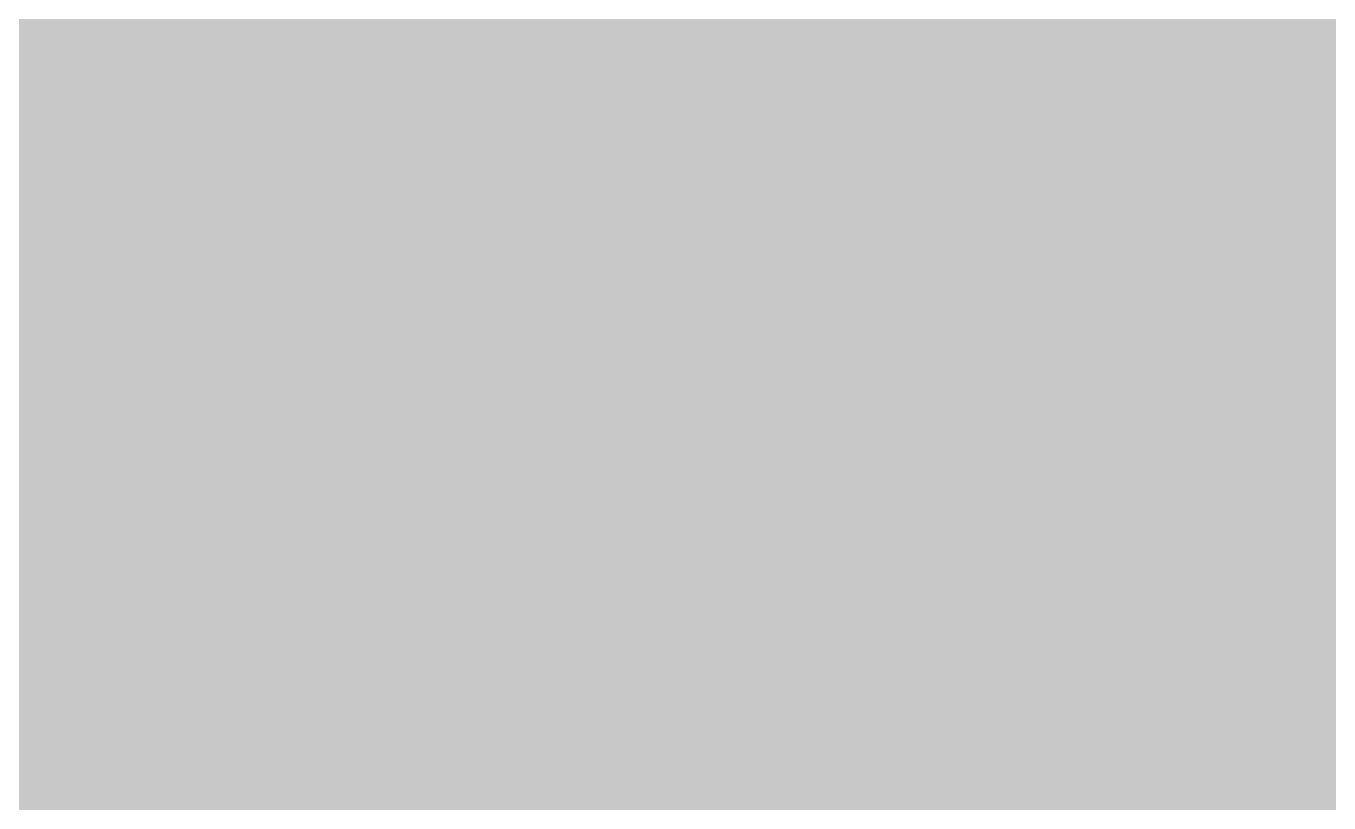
# Model space of a CAD drawing. Header units: inches. Extents: x 0 to 841, y 0 to 594.
# Drawn here: x 219.454 to 220.696, y 421.912 to 422.653 of the extents above; entities that cross this region are included whole.
import ezdxf

# ---------------------------------------------------------------- set-up
doc = ezdxf.new("R2010")
doc.units = ezdxf.units.IN
doc.layers.add('Sheet', color=255, linetype='Continuous')

msp = doc.modelspace()

# ---------------------------------------------------------------- linework, layer by layer
at = {"layer": 'Sheet'}
msp.add_lwpolyline([(219.746, 422.5, 0.508, 0.508, 1), (220.254, 422.5, 0.508, 0.508, 1)], format="xyseb", close=True, dxfattribs=at)
for points in [[(219.3005, 422.7601, 0.2997, 0.2997, 0), (219.3117, 422.7938, 0.2997, 0.2997, 0), (219.3342, 422.8275, 0.2997, 0.2997, 0)], [(219.3005, 422.7601, 0.2997, 0.2997, 0), (219.3117, 422.7938, 0.2997, 0.2997, 0), (219.3342, 422.8275, 0.2997, 0.2997, 0)], [(220.7041, 422.8275, 0.2997, 0.2997, 0), (220.7266, 422.7938, 0.2997, 0.2997, 0), (220.7378, 422.7601, 0.2997, 0.2997, 0), (220.749, 422.7152, 0.2997, 0.2997, 0), (220.7603, 422.6815, 0.2997, 0.2997, 0), (220.7715, 422.6478, 0.2997, 0.2997, 0), (220.7715, 422.6029, 0.2997, 0.2997, 0), (220.7827, 422.5692, 0.2997, 0.2997, 0), (220.7827, 422.5355, 0.2997, 0.2997, 0), (220.7827, 422.4906, 0.2997, 0.2997, 0)], [(220.7041, 422.8275, 0.2997, 0.2997, 0), (220.7266, 422.7938, 0.2997, 0.2997, 0), (220.7378, 422.7601, 0.2997, 0.2997, 0), (220.749, 422.7152, 0.2997, 0.2997, 0), (220.7603, 422.6815, 0.2997, 0.2997, 0), (220.7715, 422.6478, 0.2997, 0.2997, 0), (220.7715, 422.6029, 0.2997, 0.2997, 0), (220.7827, 422.5692, 0.2997, 0.2997, 0), (220.7827, 422.5355, 0.2997, 0.2997, 0), (220.7827, 422.4906, 0.2997, 0.2997, 0)], [(219.5138, 422.4906, 0.2997, 0.2997, 0), (219.5138, 422.513, 0.2997, 0.2997, 0), (219.5138, 422.5467, 0.2997, 0.2997, 0), (219.5251, 422.5692, 0.2997, 0.2997, 0), (219.5251, 422.5917, 0.2997, 0.2997, 0), (219.5251, 422.6141, 0.2997, 0.2997, 0), (219.5363, 422.6478, 0.2997, 0.2997, 0), (219.5475, 422.6703, 0.2997, 0.2997, 0), (219.5588, 422.6927, 0.2997, 0.2997, 0), (219.5588, 422.7152, 0.2997, 0.2997, 0), (219.57, 422.7376, 0.2997, 0.2997, 0), (219.5812, 422.7601, 0.2997, 0.2997, 0), (219.6037, 422.7826, 0.2997, 0.2997, 0), (219.6149, 422.7938, 0.2997, 0.2997, 0), (219.6261, 422.8162, 0.2997, 0.2997, 0)], [(219.5138, 422.4906, 0.2997, 0.2997, 0), (219.5138, 422.513, 0.2997, 0.2997, 0), (219.5138, 422.5467, 0.2997, 0.2997, 0), (219.5251, 422.5692, 0.2997, 0.2997, 0), (219.5251, 422.5917, 0.2997, 0.2997, 0), (219.5251, 422.6141, 0.2997, 0.2997, 0), (219.5363, 422.6478, 0.2997, 0.2997, 0), (219.5475, 422.6703, 0.2997, 0.2997, 0), (219.5588, 422.6927, 0.2997, 0.2997, 0), (219.5588, 422.7152, 0.2997, 0.2997, 0), (219.57, 422.7376, 0.2997, 0.2997, 0), (219.5812, 422.7601, 0.2997, 0.2997, 0), (219.6037, 422.7826, 0.2997, 0.2997, 0), (219.6149, 422.7938, 0.2997, 0.2997, 0), (219.6261, 422.8162, 0.2997, 0.2997, 0)], [(220.4122, 422.8162, 0.2997, 0.2997, 0), (220.4234, 422.7938, 0.2997, 0.2997, 0), (220.4346, 422.7826, 0.2997, 0.2997, 0), (220.4571, 422.7601, 0.2997, 0.2997, 0), (220.4683, 422.7376, 0.2997, 0.2997, 0), (220.4795, 422.7152, 0.2997, 0.2997, 0), (220.4795, 422.6927, 0.2997, 0.2997, 0), (220.4908, 422.6703, 0.2997, 0.2997, 0), (220.502, 422.6478, 0.2997, 0.2997, 0), (220.5132, 422.6141, 0.2997, 0.2997, 0), (220.5132, 422.5917, 0.2997, 0.2997, 0), (220.5132, 422.5692, 0.2997, 0.2997, 0), (220.5244, 422.5467, 0.2997, 0.2997, 0), (220.5244, 422.513, 0.2997, 0.2997, 0), (220.5244, 422.4906, 0.2997, 0.2997, 0)], [(220.4122, 422.8162, 0.2997, 0.2997, 0), (220.4234, 422.7938, 0.2997, 0.2997, 0), (220.4346, 422.7826, 0.2997, 0.2997, 0), (220.4571, 422.7601, 0.2997, 0.2997, 0), (220.4683, 422.7376, 0.2997, 0.2997, 0), (220.4795, 422.7152, 0.2997, 0.2997, 0), (220.4795, 422.6927, 0.2997, 0.2997, 0), (220.4908, 422.6703, 0.2997, 0.2997, 0), (220.502, 422.6478, 0.2997, 0.2997, 0), (220.5132, 422.6141, 0.2997, 0.2997, 0), (220.5132, 422.5917, 0.2997, 0.2997, 0), (220.5132, 422.5692, 0.2997, 0.2997, 0), (220.5244, 422.5467, 0.2997, 0.2997, 0), (220.5244, 422.513, 0.2997, 0.2997, 0), (220.5244, 422.4906, 0.2997, 0.2997, 0)], [(212.5182, 422.4906, 0.7493, 0.7493, 0), (220.0191, 422.4906, 0.7493, 0.7493, 0), (235.021, 422.4906, 0.7493, 0.7493, 0), (327.5134, 422.4906, 0.7493, 0.7493, 0), (327.5134, 374.9895, 0.7493, 0.7493, 0), (350.0049, 374.9895, 0.7493, 0.7493, 0)], [(220.0191, 419.9976, 0.7493, 0.7493, 0), (220.0191, 422.4906, 0.7493, 0.7493, 0)], [(219.5138, 422.4906, 0.0991, 0.0991, 0), (219.5138, 422.513, 0.0991, 0.0991, 0), (219.5138, 422.5467, 0.0991, 0.0991, 0), (219.5251, 422.5692, 0.0991, 0.0991, 0), (219.5251, 422.5917, 0.0991, 0.0991, 0), (219.5251, 422.6141, 0.0991, 0.0991, 0), (219.5363, 422.6478, 0.0991, 0.0991, 0), (219.5475, 422.6703, 0.0991, 0.0991, 0), (219.5588, 422.6927, 0.0991, 0.0991, 0), (219.5588, 422.7152, 0.0991, 0.0991, 0)], [(219.5138, 422.4906, 0.0991, 0.0991, 0), (219.5138, 422.513, 0.0991, 0.0991, 0), (219.5138, 422.5467, 0.0991, 0.0991, 0), (219.5251, 422.5692, 0.0991, 0.0991, 0), (219.5251, 422.5917, 0.0991, 0.0991, 0), (219.5251, 422.6141, 0.0991, 0.0991, 0), (219.5363, 422.6478, 0.0991, 0.0991, 0), (219.5475, 422.6703, 0.0991, 0.0991, 0), (219.5588, 422.6927, 0.0991, 0.0991, 0), (219.5588, 422.7152, 0.0991, 0.0991, 0)], [(220.4795, 422.7152, 0.0991, 0.0991, 0), (220.4795, 422.6927, 0.0991, 0.0991, 0), (220.4908, 422.6703, 0.0991, 0.0991, 0), (220.502, 422.6478, 0.0991, 0.0991, 0), (220.5132, 422.6141, 0.0991, 0.0991, 0), (220.5132, 422.5917, 0.0991, 0.0991, 0), (220.5132, 422.5692, 0.0991, 0.0991, 0), (220.5244, 422.5467, 0.0991, 0.0991, 0), (220.5244, 422.513, 0.0991, 0.0991, 0), (220.5244, 422.4906, 0.0991, 0.0991, 0)], [(220.4795, 422.7152, 0.0991, 0.0991, 0), (220.4795, 422.6927, 0.0991, 0.0991, 0), (220.4908, 422.6703, 0.0991, 0.0991, 0), (220.502, 422.6478, 0.0991, 0.0991, 0), (220.5132, 422.6141, 0.0991, 0.0991, 0), (220.5132, 422.5917, 0.0991, 0.0991, 0), (220.5132, 422.5692, 0.0991, 0.0991, 0), (220.5244, 422.5467, 0.0991, 0.0991, 0), (220.5244, 422.513, 0.0991, 0.0991, 0), (220.5244, 422.4906, 0.0991, 0.0991, 0)], [(220.0191, 421.9853, 0.2997, 0.2997, 0), (219.9967, 421.9853, 0.2997, 0.2997, 0), (219.963, 421.9853, 0.2997, 0.2997, 0), (219.9405, 421.9965, 0.2997, 0.2997, 0), (219.9181, 421.9965, 0.2997, 0.2997, 0), (219.8956, 421.9965, 0.2997, 0.2997, 0), (219.8732, 422.0077, 0.2997, 0.2997, 0), (219.8395, 422.0189, 0.2997, 0.2997, 0), (219.817, 422.0302, 0.2997, 0.2997, 0), (219.7946, 422.0302, 0.2997, 0.2997, 0), (219.7721, 422.0414, 0.2997, 0.2997, 0), (219.7609, 422.0526, 0.2997, 0.2997, 0), (219.7384, 422.0751, 0.2997, 0.2997, 0), (219.716, 422.0863, 0.2997, 0.2997, 0), (219.6935, 422.0976, 0.2997, 0.2997, 0), (219.6823, 422.12, 0.2997, 0.2997, 0), (219.6598, 422.1312, 0.2997, 0.2997, 0), (219.6486, 422.1537, 0.2997, 0.2997, 0), (219.6261, 422.1649, 0.2997, 0.2997, 0), (219.6149, 422.1874, 0.2997, 0.2997, 0), (219.6037, 422.2098, 0.2997, 0.2997, 0), (219.5812, 422.2323, 0.2997, 0.2997, 0), (219.57, 422.2435, 0.2997, 0.2997, 0), (219.5588, 422.266, 0.2997, 0.2997, 0), (219.5588, 422.2885, 0.2997, 0.2997, 0), (219.5475, 422.3109, 0.2997, 0.2997, 0), (219.5363, 422.3446, 0.2997, 0.2997, 0), (219.5251, 422.3671, 0.2997, 0.2997, 0), (219.5251, 422.3895, 0.2997, 0.2997, 0), (219.5251, 422.412, 0.2997, 0.2997, 0), (219.5138, 422.4344, 0.2997, 0.2997, 0), (219.5138, 422.4681, 0.2997, 0.2997, 0), (219.5138, 422.4906, 0.2997, 0.2997, 0)], [(219.5138, 422.4906, 0.2997, 0.2997, 0), (219.5138, 422.4906, 0.2997, 0.2997, 0)], [(220.0191, 421.9853, 0.2997, 0.2997, 0), (219.9967, 421.9853, 0.2997, 0.2997, 0), (219.963, 421.9853, 0.2997, 0.2997, 0), (219.9405, 421.9965, 0.2997, 0.2997, 0), (219.9181, 421.9965, 0.2997, 0.2997, 0), (219.8956, 421.9965, 0.2997, 0.2997, 0), (219.8732, 422.0077, 0.2997, 0.2997, 0), (219.8395, 422.0189, 0.2997, 0.2997, 0), (219.817, 422.0302, 0.2997, 0.2997, 0), (219.7946, 422.0302, 0.2997, 0.2997, 0), (219.7721, 422.0414, 0.2997, 0.2997, 0), (219.7609, 422.0526, 0.2997, 0.2997, 0), (219.7384, 422.0751, 0.2997, 0.2997, 0), (219.716, 422.0863, 0.2997, 0.2997, 0), (219.6935, 422.0976, 0.2997, 0.2997, 0), (219.6823, 422.12, 0.2997, 0.2997, 0), (219.6598, 422.1312, 0.2997, 0.2997, 0), (219.6486, 422.1537, 0.2997, 0.2997, 0), (219.6261, 422.1649, 0.2997, 0.2997, 0), (219.6149, 422.1874, 0.2997, 0.2997, 0), (219.6037, 422.2098, 0.2997, 0.2997, 0), (219.5812, 422.2323, 0.2997, 0.2997, 0), (219.57, 422.2435, 0.2997, 0.2997, 0), (219.5588, 422.266, 0.2997, 0.2997, 0), (219.5588, 422.2885, 0.2997, 0.2997, 0), (219.5475, 422.3109, 0.2997, 0.2997, 0), (219.5363, 422.3446, 0.2997, 0.2997, 0), (219.5251, 422.3671, 0.2997, 0.2997, 0), (219.5251, 422.3895, 0.2997, 0.2997, 0), (219.5251, 422.412, 0.2997, 0.2997, 0), (219.5138, 422.4344, 0.2997, 0.2997, 0), (219.5138, 422.4681, 0.2997, 0.2997, 0), (219.5138, 422.4906, 0.2997, 0.2997, 0)], [(219.5138, 422.4906, 0.2997, 0.2997, 0), (219.5138, 422.4906, 0.2997, 0.2997, 0)], [(220.5244, 422.4906, 0.2997, 0.2997, 0), (220.5244, 422.4681, 0.2997, 0.2997, 0), (220.5244, 422.4344, 0.2997, 0.2997, 0), (220.5132, 422.412, 0.2997, 0.2997, 0), (220.5132, 422.3895, 0.2997, 0.2997, 0), (220.5132, 422.3671, 0.2997, 0.2997, 0), (220.502, 422.3446, 0.2997, 0.2997, 0), (220.4908, 422.3109, 0.2997, 0.2997, 0), (220.4795, 422.2885, 0.2997, 0.2997, 0), (220.4795, 422.266, 0.2997, 0.2997, 0), (220.4683, 422.2435, 0.2997, 0.2997, 0), (220.4571, 422.2323, 0.2997, 0.2997, 0), (220.4346, 422.2098, 0.2997, 0.2997, 0), (220.4234, 422.1874, 0.2997, 0.2997, 0), (220.4122, 422.1649, 0.2997, 0.2997, 0), (220.3897, 422.1537, 0.2997, 0.2997, 0), (220.3785, 422.1312, 0.2997, 0.2997, 0), (220.356, 422.12, 0.2997, 0.2997, 0), (220.3448, 422.0976, 0.2997, 0.2997, 0), (220.3223, 422.0863, 0.2997, 0.2997, 0), (220.2999, 422.0751, 0.2997, 0.2997, 0), (220.2774, 422.0526, 0.2997, 0.2997, 0), (220.2662, 422.0414, 0.2997, 0.2997, 0), (220.2437, 422.0302, 0.2997, 0.2997, 0), (220.2213, 422.0302, 0.2997, 0.2997, 0), (220.1988, 422.0189, 0.2997, 0.2997, 0), (220.1651, 422.0077, 0.2997, 0.2997, 0), (220.1427, 421.9965, 0.2997, 0.2997, 0), (220.1202, 421.9965, 0.2997, 0.2997, 0), (220.0977, 421.9965, 0.2997, 0.2997, 0), (220.0753, 421.9853, 0.2997, 0.2997, 0), (220.0416, 421.9853, 0.2997, 0.2997, 0), (220.0191, 421.9853, 0.2997, 0.2997, 0)], [(220.5244, 422.4906, 0.2997, 0.2997, 0), (220.5244, 422.4681, 0.2997, 0.2997, 0), (220.5244, 422.4344, 0.2997, 0.2997, 0), (220.5132, 422.412, 0.2997, 0.2997, 0), (220.5132, 422.3895, 0.2997, 0.2997, 0), (220.5132, 422.3671, 0.2997, 0.2997, 0), (220.502, 422.3446, 0.2997, 0.2997, 0), (220.4908, 422.3109, 0.2997, 0.2997, 0), (220.4795, 422.2885, 0.2997, 0.2997, 0), (220.4795, 422.266, 0.2997, 0.2997, 0), (220.4683, 422.2435, 0.2997, 0.2997, 0), (220.4571, 422.2323, 0.2997, 0.2997, 0), (220.4346, 422.2098, 0.2997, 0.2997, 0), (220.4234, 422.1874, 0.2997, 0.2997, 0), (220.4122, 422.1649, 0.2997, 0.2997, 0), (220.3897, 422.1537, 0.2997, 0.2997, 0), (220.3785, 422.1312, 0.2997, 0.2997, 0), (220.356, 422.12, 0.2997, 0.2997, 0), (220.3448, 422.0976, 0.2997, 0.2997, 0), (220.3223, 422.0863, 0.2997, 0.2997, 0), (220.2999, 422.0751, 0.2997, 0.2997, 0), (220.2774, 422.0526, 0.2997, 0.2997, 0), (220.2662, 422.0414, 0.2997, 0.2997, 0), (220.2437, 422.0302, 0.2997, 0.2997, 0), (220.2213, 422.0302, 0.2997, 0.2997, 0), (220.1988, 422.0189, 0.2997, 0.2997, 0), (220.1651, 422.0077, 0.2997, 0.2997, 0), (220.1427, 421.9965, 0.2997, 0.2997, 0), (220.1202, 421.9965, 0.2997, 0.2997, 0), (220.0977, 421.9965, 0.2997, 0.2997, 0), (220.0753, 421.9853, 0.2997, 0.2997, 0), (220.0416, 421.9853, 0.2997, 0.2997, 0), (220.0191, 421.9853, 0.2997, 0.2997, 0)], [(220.7827, 422.4906, 0.2997, 0.2997, 0), (220.7827, 422.4569, 0.2997, 0.2997, 0), (220.7827, 422.412, 0.2997, 0.2997, 0), (220.7715, 422.3783, 0.2997, 0.2997, 0), (220.7715, 422.3334, 0.2997, 0.2997, 0), (220.7603, 422.2997, 0.2997, 0.2997, 0), (220.749, 422.266, 0.2997, 0.2997, 0), (220.7378, 422.2323, 0.2997, 0.2997, 0), (220.7266, 422.1986, 0.2997, 0.2997, 0), (220.7041, 422.1649, 0.2997, 0.2997, 0), (220.6929, 422.1312, 0.2997, 0.2997, 0), (220.6704, 422.0976, 0.2997, 0.2997, 0), (220.648, 422.0751, 0.2997, 0.2997, 0), (220.6255, 422.0414, 0.2997, 0.2997, 0), (220.603, 422.0077, 0.2997, 0.2997, 0), (220.5806, 421.9853, 0.2997, 0.2997, 0), (220.5581, 421.9628, 0.2997, 0.2997, 0), (220.5357, 421.9291, 0.2997, 0.2997, 0), (220.502, 421.9066, 0.2997, 0.2997, 0), (220.4683, 421.8842, 0.2997, 0.2997, 0), (220.4458, 421.8617, 0.2997, 0.2997, 0), (220.4122, 421.8505, 0.2997, 0.2997, 0), (220.3785, 421.828, 0.2997, 0.2997, 0), (220.3448, 421.8168, 0.2997, 0.2997, 0), (220.3111, 421.7944, 0.2997, 0.2997, 0), (220.2774, 421.7831, 0.2997, 0.2997, 0), (220.2437, 421.7719, 0.2997, 0.2997, 0), (220.21, 421.7607, 0.2997, 0.2997, 0)], [(220.7827, 422.4906, 0.2997, 0.2997, 0), (220.7827, 422.4569, 0.2997, 0.2997, 0), (220.7827, 422.412, 0.2997, 0.2997, 0), (220.7715, 422.3783, 0.2997, 0.2997, 0), (220.7715, 422.3334, 0.2997, 0.2997, 0), (220.7603, 422.2997, 0.2997, 0.2997, 0), (220.749, 422.266, 0.2997, 0.2997, 0), (220.7378, 422.2323, 0.2997, 0.2997, 0), (220.7266, 422.1986, 0.2997, 0.2997, 0), (220.7041, 422.1649, 0.2997, 0.2997, 0), (220.6929, 422.1312, 0.2997, 0.2997, 0), (220.6704, 422.0976, 0.2997, 0.2997, 0), (220.648, 422.0751, 0.2997, 0.2997, 0), (220.6255, 422.0414, 0.2997, 0.2997, 0), (220.603, 422.0077, 0.2997, 0.2997, 0), (220.5806, 421.9853, 0.2997, 0.2997, 0), (220.5581, 421.9628, 0.2997, 0.2997, 0), (220.5357, 421.9291, 0.2997, 0.2997, 0), (220.502, 421.9066, 0.2997, 0.2997, 0), (220.4683, 421.8842, 0.2997, 0.2997, 0), (220.4458, 421.8617, 0.2997, 0.2997, 0), (220.4122, 421.8505, 0.2997, 0.2997, 0), (220.3785, 421.828, 0.2997, 0.2997, 0), (220.3448, 421.8168, 0.2997, 0.2997, 0), (220.3111, 421.7944, 0.2997, 0.2997, 0), (220.2774, 421.7831, 0.2997, 0.2997, 0), (220.2437, 421.7719, 0.2997, 0.2997, 0), (220.21, 421.7607, 0.2997, 0.2997, 0)], [(220.5244, 422.4906, 0.2997, 0.2997, 0), (220.5244, 422.4906, 0.2997, 0.2997, 0), (220.5244, 422.4906, 0.2997, 0.2997, 0), (220.5244, 422.4906, 0.2997, 0.2997, 0), (220.5244, 422.4906, 0.2997, 0.2997, 0), (220.5244, 422.4906, 0.2997, 0.2997, 0), (220.5244, 422.4906, 0.2997, 0.2997, 0), (220.5244, 422.4906, 0.2997, 0.2997, 0), (220.5244, 422.4906, 0.2997, 0.2997, 0), (220.5244, 422.4906, 0.2997, 0.2997, 0), (220.5244, 422.4906, 0.2997, 0.2997, 0), (220.5244, 422.4906, 0.2997, 0.2997, 0), (220.5244, 422.4906, 0.2997, 0.2997, 0), (220.5244, 422.4906, 0.2997, 0.2997, 0), (220.5244, 422.4906, 0.2997, 0.2997, 0), (220.5244, 422.4906, 0.2997, 0.2997, 0), (220.5244, 422.4906, 0.2997, 0.2997, 0), (220.5244, 422.4906, 0.2997, 0.2997, 0), (220.5244, 422.4906, 0.2997, 0.2997, 0), (220.5244, 422.4906, 0.2997, 0.2997, 0), (220.5244, 422.4906, 0.2997, 0.2997, 0), (220.5244, 422.4906, 0.2997, 0.2997, 0), (220.5244, 422.4906, 0.2997, 0.2997, 0), (220.5244, 422.4906, 0.2997, 0.2997, 0), (220.5244, 422.4906, 0.2997, 0.2997, 0), (220.5244, 422.4906, 0.2997, 0.2997, 0), (220.5244, 422.4906, 0.2997, 0.2997, 0), (220.5244, 422.4906, 0.2997, 0.2997, 0), (220.5244, 422.4906, 0.2997, 0.2997, 0), (220.5244, 422.4906, 0.2997, 0.2997, 0), (220.5244, 422.4906, 0.2997, 0.2997, 0), (220.5244, 422.4906, 0.2997, 0.2997, 0), (220.5244, 422.4906, 0.2997, 0.2997, 0)], [(220.5244, 422.4906, 0.2997, 0.2997, 0), (220.5244, 422.4906, 0.2997, 0.2997, 0)], [(220.5244, 422.4906, 0.2997, 0.2997, 0), (220.5244, 422.4906, 0.2997, 0.2997, 0), (220.5244, 422.4906, 0.2997, 0.2997, 0), (220.5244, 422.4906, 0.2997, 0.2997, 0), (220.5244, 422.4906, 0.2997, 0.2997, 0), (220.5244, 422.4906, 0.2997, 0.2997, 0), (220.5244, 422.4906, 0.2997, 0.2997, 0), (220.5244, 422.4906, 0.2997, 0.2997, 0), (220.5244, 422.4906, 0.2997, 0.2997, 0), (220.5244, 422.4906, 0.2997, 0.2997, 0), (220.5244, 422.4906, 0.2997, 0.2997, 0), (220.5244, 422.4906, 0.2997, 0.2997, 0), (220.5244, 422.4906, 0.2997, 0.2997, 0), (220.5244, 422.4906, 0.2997, 0.2997, 0), (220.5244, 422.4906, 0.2997, 0.2997, 0), (220.5244, 422.4906, 0.2997, 0.2997, 0), (220.5244, 422.4906, 0.2997, 0.2997, 0), (220.5244, 422.4906, 0.2997, 0.2997, 0), (220.5244, 422.4906, 0.2997, 0.2997, 0), (220.5244, 422.4906, 0.2997, 0.2997, 0), (220.5244, 422.4906, 0.2997, 0.2997, 0), (220.5244, 422.4906, 0.2997, 0.2997, 0), (220.5244, 422.4906, 0.2997, 0.2997, 0), (220.5244, 422.4906, 0.2997, 0.2997, 0), (220.5244, 422.4906, 0.2997, 0.2997, 0), (220.5244, 422.4906, 0.2997, 0.2997, 0), (220.5244, 422.4906, 0.2997, 0.2997, 0), (220.5244, 422.4906, 0.2997, 0.2997, 0), (220.5244, 422.4906, 0.2997, 0.2997, 0), (220.5244, 422.4906, 0.2997, 0.2997, 0), (220.5244, 422.4906, 0.2997, 0.2997, 0), (220.5244, 422.4906, 0.2997, 0.2997, 0), (220.5244, 422.4906, 0.2997, 0.2997, 0)], [(220.5244, 422.4906, 0.2997, 0.2997, 0), (220.5244, 422.4906, 0.2997, 0.2997, 0)], [(220.7827, 422.4906, 0.2997, 0.2997, 0), (220.7827, 422.4906, 0.2997, 0.2997, 0), (220.7827, 422.4906, 0.2997, 0.2997, 0), (220.7827, 422.4906, 0.2997, 0.2997, 0), (220.7827, 422.4906, 0.2997, 0.2997, 0), (220.7827, 422.4906, 0.2997, 0.2997, 0), (220.7827, 422.4906, 0.2997, 0.2997, 0), (220.7827, 422.4906, 0.2997, 0.2997, 0), (220.7827, 422.4906, 0.2997, 0.2997, 0), (220.7827, 422.4906, 0.2997, 0.2997, 0), (220.7827, 422.4906, 0.2997, 0.2997, 0), (220.7827, 422.4906, 0.2997, 0.2997, 0), (220.7827, 422.4906, 0.2997, 0.2997, 0), (220.7827, 422.4906, 0.2997, 0.2997, 0), (220.7827, 422.4906, 0.2997, 0.2997, 0), (220.7827, 422.4906, 0.2997, 0.2997, 0), (220.7827, 422.4906, 0.2997, 0.2997, 0), (220.7827, 422.4906, 0.2997, 0.2997, 0), (220.7827, 422.4906, 0.2997, 0.2997, 0), (220.7827, 422.4906, 0.2997, 0.2997, 0), (220.7827, 422.4906, 0.2997, 0.2997, 0), (220.7827, 422.4906, 0.2997, 0.2997, 0), (220.7827, 422.4906, 0.2997, 0.2997, 0), (220.7827, 422.4906, 0.2997, 0.2997, 0), (220.7827, 422.4906, 0.2997, 0.2997, 0), (220.7827, 422.4906, 0.2997, 0.2997, 0), (220.7827, 422.4906, 0.2997, 0.2997, 0), (220.7827, 422.4906, 0.2997, 0.2997, 0), (220.7827, 422.4906, 0.2997, 0.2997, 0), (220.7827, 422.4906, 0.2997, 0.2997, 0), (220.7827, 422.4906, 0.2997, 0.2997, 0), (220.7827, 422.4906, 0.2997, 0.2997, 0), (220.7827, 422.4906, 0.2997, 0.2997, 0)], [(220.7827, 422.4906, 0.2997, 0.2997, 0), (220.7827, 422.4906, 0.2997, 0.2997, 0)], [(220.7827, 422.4906, 0.2997, 0.2997, 0), (220.7827, 422.4906, 0.2997, 0.2997, 0), (220.7827, 422.4906, 0.2997, 0.2997, 0), (220.7827, 422.4906, 0.2997, 0.2997, 0), (220.7827, 422.4906, 0.2997, 0.2997, 0), (220.7827, 422.4906, 0.2997, 0.2997, 0), (220.7827, 422.4906, 0.2997, 0.2997, 0), (220.7827, 422.4906, 0.2997, 0.2997, 0), (220.7827, 422.4906, 0.2997, 0.2997, 0), (220.7827, 422.4906, 0.2997, 0.2997, 0), (220.7827, 422.4906, 0.2997, 0.2997, 0), (220.7827, 422.4906, 0.2997, 0.2997, 0), (220.7827, 422.4906, 0.2997, 0.2997, 0), (220.7827, 422.4906, 0.2997, 0.2997, 0), (220.7827, 422.4906, 0.2997, 0.2997, 0), (220.7827, 422.4906, 0.2997, 0.2997, 0), (220.7827, 422.4906, 0.2997, 0.2997, 0), (220.7827, 422.4906, 0.2997, 0.2997, 0), (220.7827, 422.4906, 0.2997, 0.2997, 0), (220.7827, 422.4906, 0.2997, 0.2997, 0), (220.7827, 422.4906, 0.2997, 0.2997, 0), (220.7827, 422.4906, 0.2997, 0.2997, 0), (220.7827, 422.4906, 0.2997, 0.2997, 0), (220.7827, 422.4906, 0.2997, 0.2997, 0), (220.7827, 422.4906, 0.2997, 0.2997, 0), (220.7827, 422.4906, 0.2997, 0.2997, 0), (220.7827, 422.4906, 0.2997, 0.2997, 0), (220.7827, 422.4906, 0.2997, 0.2997, 0), (220.7827, 422.4906, 0.2997, 0.2997, 0), (220.7827, 422.4906, 0.2997, 0.2997, 0), (220.7827, 422.4906, 0.2997, 0.2997, 0), (220.7827, 422.4906, 0.2997, 0.2997, 0), (220.7827, 422.4906, 0.2997, 0.2997, 0)], [(220.7827, 422.4906, 0.2997, 0.2997, 0), (220.7827, 422.4906, 0.2997, 0.2997, 0)], [(219.5924, 421.8617, 0.0991, 0.0991, 0), (219.5588, 421.8842, 0.0991, 0.0991, 0), (219.5363, 421.9066, 0.0991, 0.0991, 0), (219.5026, 421.9291, 0.0991, 0.0991, 0), (219.4802, 421.9628, 0.0991, 0.0991, 0), (219.4577, 421.9853, 0.0991, 0.0991, 0), (219.424, 422.0077, 0.0991, 0.0991, 0), (219.4016, 422.0414, 0.0991, 0.0991, 0), (219.3791, 422.0751, 0.0991, 0.0991, 0), (219.3679, 422.0976, 0.0991, 0.0991, 0), (219.3454, 422.1312, 0.0991, 0.0991, 0), (219.3342, 422.1649, 0.0991, 0.0991, 0), (219.3117, 422.1986, 0.0991, 0.0991, 0), (219.3005, 422.2323, 0.0991, 0.0991, 0), (219.2893, 422.266, 0.0991, 0.0991, 0), (219.278, 422.2997, 0.0991, 0.0991, 0), (219.2668, 422.3334, 0.0991, 0.0991, 0), (219.2668, 422.3783, 0.0991, 0.0991, 0), (219.2556, 422.412, 0.0991, 0.0991, 0), (219.2556, 422.4569, 0.0991, 0.0991, 0), (219.2556, 422.4906, 0.0991, 0.0991, 0)], [(219.5924, 421.8617, 0.0991, 0.0991, 0), (219.5588, 421.8842, 0.0991, 0.0991, 0), (219.5363, 421.9066, 0.0991, 0.0991, 0), (219.5026, 421.9291, 0.0991, 0.0991, 0), (219.4802, 421.9628, 0.0991, 0.0991, 0), (219.4577, 421.9853, 0.0991, 0.0991, 0), (219.424, 422.0077, 0.0991, 0.0991, 0), (219.4016, 422.0414, 0.0991, 0.0991, 0), (219.3791, 422.0751, 0.0991, 0.0991, 0), (219.3679, 422.0976, 0.0991, 0.0991, 0), (219.3454, 422.1312, 0.0991, 0.0991, 0), (219.3342, 422.1649, 0.0991, 0.0991, 0), (219.3117, 422.1986, 0.0991, 0.0991, 0), (219.3005, 422.2323, 0.0991, 0.0991, 0), (219.2893, 422.266, 0.0991, 0.0991, 0), (219.278, 422.2997, 0.0991, 0.0991, 0), (219.2668, 422.3334, 0.0991, 0.0991, 0), (219.2668, 422.3783, 0.0991, 0.0991, 0), (219.2556, 422.412, 0.0991, 0.0991, 0), (219.2556, 422.4569, 0.0991, 0.0991, 0), (219.2556, 422.4906, 0.0991, 0.0991, 0)], [(220.0191, 421.9853, 0.0991, 0.0991, 0), (219.9967, 421.9853, 0.0991, 0.0991, 0), (219.963, 421.9853, 0.0991, 0.0991, 0), (219.9405, 421.9965, 0.0991, 0.0991, 0), (219.9181, 421.9965, 0.0991, 0.0991, 0), (219.8956, 421.9965, 0.0991, 0.0991, 0), (219.8732, 422.0077, 0.0991, 0.0991, 0), (219.8395, 422.0189, 0.0991, 0.0991, 0), (219.817, 422.0302, 0.0991, 0.0991, 0), (219.7946, 422.0302, 0.0991, 0.0991, 0), (219.7721, 422.0414, 0.0991, 0.0991, 0), (219.7609, 422.0526, 0.0991, 0.0991, 0), (219.7384, 422.0751, 0.0991, 0.0991, 0), (219.716, 422.0863, 0.0991, 0.0991, 0), (219.6935, 422.0976, 0.0991, 0.0991, 0), (219.6823, 422.12, 0.0991, 0.0991, 0), (219.6598, 422.1312, 0.0991, 0.0991, 0), (219.6486, 422.1537, 0.0991, 0.0991, 0), (219.6261, 422.1649, 0.0991, 0.0991, 0), (219.6149, 422.1874, 0.0991, 0.0991, 0), (219.6037, 422.2098, 0.0991, 0.0991, 0), (219.5812, 422.2323, 0.0991, 0.0991, 0), (219.57, 422.2435, 0.0991, 0.0991, 0), (219.5588, 422.266, 0.0991, 0.0991, 0), (219.5588, 422.2885, 0.0991, 0.0991, 0), (219.5475, 422.3109, 0.0991, 0.0991, 0), (219.5363, 422.3446, 0.0991, 0.0991, 0), (219.5251, 422.3671, 0.0991, 0.0991, 0), (219.5251, 422.3895, 0.0991, 0.0991, 0), (219.5251, 422.412, 0.0991, 0.0991, 0), (219.5138, 422.4344, 0.0991, 0.0991, 0), (219.5138, 422.4681, 0.0991, 0.0991, 0), (219.5138, 422.4906, 0.0991, 0.0991, 0)], [(219.5138, 422.4906, 0.0991, 0.0991, 0), (219.5138, 422.4906, 0.0991, 0.0991, 0)], [(220.0191, 421.9853, 0.0991, 0.0991, 0), (219.9967, 421.9853, 0.0991, 0.0991, 0), (219.963, 421.9853, 0.0991, 0.0991, 0), (219.9405, 421.9965, 0.0991, 0.0991, 0), (219.9181, 421.9965, 0.0991, 0.0991, 0), (219.8956, 421.9965, 0.0991, 0.0991, 0), (219.8732, 422.0077, 0.0991, 0.0991, 0), (219.8395, 422.0189, 0.0991, 0.0991, 0), (219.817, 422.0302, 0.0991, 0.0991, 0), (219.7946, 422.0302, 0.0991, 0.0991, 0), (219.7721, 422.0414, 0.0991, 0.0991, 0), (219.7609, 422.0526, 0.0991, 0.0991, 0), (219.7384, 422.0751, 0.0991, 0.0991, 0), (219.716, 422.0863, 0.0991, 0.0991, 0), (219.6935, 422.0976, 0.0991, 0.0991, 0), (219.6823, 422.12, 0.0991, 0.0991, 0), (219.6598, 422.1312, 0.0991, 0.0991, 0), (219.6486, 422.1537, 0.0991, 0.0991, 0), (219.6261, 422.1649, 0.0991, 0.0991, 0), (219.6149, 422.1874, 0.0991, 0.0991, 0), (219.6037, 422.2098, 0.0991, 0.0991, 0), (219.5812, 422.2323, 0.0991, 0.0991, 0), (219.57, 422.2435, 0.0991, 0.0991, 0), (219.5588, 422.266, 0.0991, 0.0991, 0), (219.5588, 422.2885, 0.0991, 0.0991, 0), (219.5475, 422.3109, 0.0991, 0.0991, 0), (219.5363, 422.3446, 0.0991, 0.0991, 0), (219.5251, 422.3671, 0.0991, 0.0991, 0), (219.5251, 422.3895, 0.0991, 0.0991, 0), (219.5251, 422.412, 0.0991, 0.0991, 0), (219.5138, 422.4344, 0.0991, 0.0991, 0), (219.5138, 422.4681, 0.0991, 0.0991, 0), (219.5138, 422.4906, 0.0991, 0.0991, 0)], [(219.5138, 422.4906, 0.0991, 0.0991, 0), (219.5138, 422.4906, 0.0991, 0.0991, 0)], [(220.5244, 422.4906, 0.0991, 0.0991, 0), (220.5244, 422.4681, 0.0991, 0.0991, 0), (220.5244, 422.4344, 0.0991, 0.0991, 0), (220.5132, 422.412, 0.0991, 0.0991, 0), (220.5132, 422.3895, 0.0991, 0.0991, 0), (220.5132, 422.3671, 0.0991, 0.0991, 0), (220.502, 422.3446, 0.0991, 0.0991, 0), (220.4908, 422.3109, 0.0991, 0.0991, 0), (220.4795, 422.2885, 0.0991, 0.0991, 0), (220.4795, 422.266, 0.0991, 0.0991, 0), (220.4683, 422.2435, 0.0991, 0.0991, 0), (220.4571, 422.2323, 0.0991, 0.0991, 0), (220.4346, 422.2098, 0.0991, 0.0991, 0), (220.4234, 422.1874, 0.0991, 0.0991, 0), (220.4122, 422.1649, 0.0991, 0.0991, 0), (220.3897, 422.1537, 0.0991, 0.0991, 0), (220.3785, 422.1312, 0.0991, 0.0991, 0), (220.356, 422.12, 0.0991, 0.0991, 0), (220.3448, 422.0976, 0.0991, 0.0991, 0), (220.3223, 422.0863, 0.0991, 0.0991, 0), (220.2999, 422.0751, 0.0991, 0.0991, 0), (220.2774, 422.0526, 0.0991, 0.0991, 0), (220.2662, 422.0414, 0.0991, 0.0991, 0), (220.2437, 422.0302, 0.0991, 0.0991, 0), (220.2213, 422.0302, 0.0991, 0.0991, 0), (220.1988, 422.0189, 0.0991, 0.0991, 0), (220.1651, 422.0077, 0.0991, 0.0991, 0), (220.1427, 421.9965, 0.0991, 0.0991, 0), (220.1202, 421.9965, 0.0991, 0.0991, 0), (220.0977, 421.9965, 0.0991, 0.0991, 0), (220.0753, 421.9853, 0.0991, 0.0991, 0), (220.0416, 421.9853, 0.0991, 0.0991, 0), (220.0191, 421.9853, 0.0991, 0.0991, 0)], [(220.5244, 422.4906, 0.0991, 0.0991, 0), (220.5244, 422.4681, 0.0991, 0.0991, 0), (220.5244, 422.4344, 0.0991, 0.0991, 0), (220.5132, 422.412, 0.0991, 0.0991, 0), (220.5132, 422.3895, 0.0991, 0.0991, 0), (220.5132, 422.3671, 0.0991, 0.0991, 0), (220.502, 422.3446, 0.0991, 0.0991, 0), (220.4908, 422.3109, 0.0991, 0.0991, 0), (220.4795, 422.2885, 0.0991, 0.0991, 0), (220.4795, 422.266, 0.0991, 0.0991, 0), (220.4683, 422.2435, 0.0991, 0.0991, 0), (220.4571, 422.2323, 0.0991, 0.0991, 0), (220.4346, 422.2098, 0.0991, 0.0991, 0), (220.4234, 422.1874, 0.0991, 0.0991, 0), (220.4122, 422.1649, 0.0991, 0.0991, 0), (220.3897, 422.1537, 0.0991, 0.0991, 0), (220.3785, 422.1312, 0.0991, 0.0991, 0), (220.356, 422.12, 0.0991, 0.0991, 0), (220.3448, 422.0976, 0.0991, 0.0991, 0), (220.3223, 422.0863, 0.0991, 0.0991, 0), (220.2999, 422.0751, 0.0991, 0.0991, 0), (220.2774, 422.0526, 0.0991, 0.0991, 0), (220.2662, 422.0414, 0.0991, 0.0991, 0), (220.2437, 422.0302, 0.0991, 0.0991, 0), (220.2213, 422.0302, 0.0991, 0.0991, 0), (220.1988, 422.0189, 0.0991, 0.0991, 0), (220.1651, 422.0077, 0.0991, 0.0991, 0), (220.1427, 421.9965, 0.0991, 0.0991, 0), (220.1202, 421.9965, 0.0991, 0.0991, 0), (220.0977, 421.9965, 0.0991, 0.0991, 0), (220.0753, 421.9853, 0.0991, 0.0991, 0), (220.0416, 421.9853, 0.0991, 0.0991, 0), (220.0191, 421.9853, 0.0991, 0.0991, 0)], [(220.5244, 422.4906, 0.0991, 0.0991, 0), (220.5244, 422.4906, 0.0991, 0.0991, 0), (220.5244, 422.4906, 0.0991, 0.0991, 0), (220.5244, 422.4906, 0.0991, 0.0991, 0), (220.5244, 422.4906, 0.0991, 0.0991, 0), (220.5244, 422.4906, 0.0991, 0.0991, 0), (220.5244, 422.4906, 0.0991, 0.0991, 0), (220.5244, 422.4906, 0.0991, 0.0991, 0), (220.5244, 422.4906, 0.0991, 0.0991, 0), (220.5244, 422.4906, 0.0991, 0.0991, 0), (220.5244, 422.4906, 0.0991, 0.0991, 0), (220.5244, 422.4906, 0.0991, 0.0991, 0), (220.5244, 422.4906, 0.0991, 0.0991, 0), (220.5244, 422.4906, 0.0991, 0.0991, 0), (220.5244, 422.4906, 0.0991, 0.0991, 0), (220.5244, 422.4906, 0.0991, 0.0991, 0), (220.5244, 422.4906, 0.0991, 0.0991, 0), (220.5244, 422.4906, 0.0991, 0.0991, 0), (220.5244, 422.4906, 0.0991, 0.0991, 0), (220.5244, 422.4906, 0.0991, 0.0991, 0), (220.5244, 422.4906, 0.0991, 0.0991, 0), (220.5244, 422.4906, 0.0991, 0.0991, 0), (220.5244, 422.4906, 0.0991, 0.0991, 0), (220.5244, 422.4906, 0.0991, 0.0991, 0), (220.5244, 422.4906, 0.0991, 0.0991, 0), (220.5244, 422.4906, 0.0991, 0.0991, 0), (220.5244, 422.4906, 0.0991, 0.0991, 0), (220.5244, 422.4906, 0.0991, 0.0991, 0), (220.5244, 422.4906, 0.0991, 0.0991, 0), (220.5244, 422.4906, 0.0991, 0.0991, 0), (220.5244, 422.4906, 0.0991, 0.0991, 0), (220.5244, 422.4906, 0.0991, 0.0991, 0), (220.5244, 422.4906, 0.0991, 0.0991, 0)], [(220.5244, 422.4906, 0.0991, 0.0991, 0), (220.5244, 422.4906, 0.0991, 0.0991, 0)], [(220.5244, 422.4906, 0.0991, 0.0991, 0), (220.5244, 422.4906, 0.0991, 0.0991, 0), (220.5244, 422.4906, 0.0991, 0.0991, 0), (220.5244, 422.4906, 0.0991, 0.0991, 0), (220.5244, 422.4906, 0.0991, 0.0991, 0), (220.5244, 422.4906, 0.0991, 0.0991, 0), (220.5244, 422.4906, 0.0991, 0.0991, 0), (220.5244, 422.4906, 0.0991, 0.0991, 0), (220.5244, 422.4906, 0.0991, 0.0991, 0), (220.5244, 422.4906, 0.0991, 0.0991, 0), (220.5244, 422.4906, 0.0991, 0.0991, 0), (220.5244, 422.4906, 0.0991, 0.0991, 0), (220.5244, 422.4906, 0.0991, 0.0991, 0), (220.5244, 422.4906, 0.0991, 0.0991, 0), (220.5244, 422.4906, 0.0991, 0.0991, 0), (220.5244, 422.4906, 0.0991, 0.0991, 0), (220.5244, 422.4906, 0.0991, 0.0991, 0), (220.5244, 422.4906, 0.0991, 0.0991, 0), (220.5244, 422.4906, 0.0991, 0.0991, 0), (220.5244, 422.4906, 0.0991, 0.0991, 0), (220.5244, 422.4906, 0.0991, 0.0991, 0), (220.5244, 422.4906, 0.0991, 0.0991, 0), (220.5244, 422.4906, 0.0991, 0.0991, 0), (220.5244, 422.4906, 0.0991, 0.0991, 0), (220.5244, 422.4906, 0.0991, 0.0991, 0), (220.5244, 422.4906, 0.0991, 0.0991, 0), (220.5244, 422.4906, 0.0991, 0.0991, 0), (220.5244, 422.4906, 0.0991, 0.0991, 0), (220.5244, 422.4906, 0.0991, 0.0991, 0), (220.5244, 422.4906, 0.0991, 0.0991, 0), (220.5244, 422.4906, 0.0991, 0.0991, 0), (220.5244, 422.4906, 0.0991, 0.0991, 0), (220.5244, 422.4906, 0.0991, 0.0991, 0)], [(220.5244, 422.4906, 0.0991, 0.0991, 0), (220.5244, 422.4906, 0.0991, 0.0991, 0)], [(219.8283, 421.7607, 0.2997, 0.2997, 0), (219.7946, 421.7719, 0.2997, 0.2997, 0), (219.7497, 421.7831, 0.2997, 0.2997, 0), (219.716, 421.7944, 0.2997, 0.2997, 0), (219.6823, 421.8168, 0.2997, 0.2997, 0), (219.6486, 421.828, 0.2997, 0.2997, 0), (219.6261, 421.8505, 0.2997, 0.2997, 0), (219.5924, 421.8617, 0.2997, 0.2997, 0), (219.5588, 421.8842, 0.2997, 0.2997, 0), (219.5363, 421.9066, 0.2997, 0.2997, 0), (219.5026, 421.9291, 0.2997, 0.2997, 0), (219.4802, 421.9628, 0.2997, 0.2997, 0), (219.4577, 421.9853, 0.2997, 0.2997, 0), (219.424, 422.0077, 0.2997, 0.2997, 0), (219.4016, 422.0414, 0.2997, 0.2997, 0), (219.3791, 422.0751, 0.2997, 0.2997, 0), (219.3679, 422.0976, 0.2997, 0.2997, 0), (219.3454, 422.1312, 0.2997, 0.2997, 0), (219.3342, 422.1649, 0.2997, 0.2997, 0), (219.3117, 422.1986, 0.2997, 0.2997, 0), (219.3005, 422.2323, 0.2997, 0.2997, 0)], [(219.8283, 421.7607, 0.2997, 0.2997, 0), (219.7946, 421.7719, 0.2997, 0.2997, 0), (219.7497, 421.7831, 0.2997, 0.2997, 0), (219.716, 421.7944, 0.2997, 0.2997, 0), (219.6823, 421.8168, 0.2997, 0.2997, 0), (219.6486, 421.828, 0.2997, 0.2997, 0), (219.6261, 421.8505, 0.2997, 0.2997, 0), (219.5924, 421.8617, 0.2997, 0.2997, 0), (219.5588, 421.8842, 0.2997, 0.2997, 0), (219.5363, 421.9066, 0.2997, 0.2997, 0), (219.5026, 421.9291, 0.2997, 0.2997, 0), (219.4802, 421.9628, 0.2997, 0.2997, 0), (219.4577, 421.9853, 0.2997, 0.2997, 0), (219.424, 422.0077, 0.2997, 0.2997, 0), (219.4016, 422.0414, 0.2997, 0.2997, 0), (219.3791, 422.0751, 0.2997, 0.2997, 0), (219.3679, 422.0976, 0.2997, 0.2997, 0), (219.3454, 422.1312, 0.2997, 0.2997, 0), (219.3342, 422.1649, 0.2997, 0.2997, 0), (219.3117, 422.1986, 0.2997, 0.2997, 0), (219.3005, 422.2323, 0.2997, 0.2997, 0)], [(220.749, 422.266, 0.0991, 0.0991, 0), (220.7378, 422.2323, 0.0991, 0.0991, 0), (220.7266, 422.1986, 0.0991, 0.0991, 0), (220.7041, 422.1649, 0.0991, 0.0991, 0), (220.6929, 422.1312, 0.0991, 0.0991, 0), (220.6704, 422.0976, 0.0991, 0.0991, 0), (220.648, 422.0751, 0.0991, 0.0991, 0), (220.6255, 422.0414, 0.0991, 0.0991, 0), (220.603, 422.0077, 0.0991, 0.0991, 0), (220.5806, 421.9853, 0.0991, 0.0991, 0), (220.5581, 421.9628, 0.0991, 0.0991, 0), (220.5357, 421.9291, 0.0991, 0.0991, 0), (220.502, 421.9066, 0.0991, 0.0991, 0), (220.4683, 421.8842, 0.0991, 0.0991, 0), (220.4458, 421.8617, 0.0991, 0.0991, 0)], [(220.749, 422.266, 0.0991, 0.0991, 0), (220.7378, 422.2323, 0.0991, 0.0991, 0), (220.7266, 422.1986, 0.0991, 0.0991, 0), (220.7041, 422.1649, 0.0991, 0.0991, 0), (220.6929, 422.1312, 0.0991, 0.0991, 0), (220.6704, 422.0976, 0.0991, 0.0991, 0), (220.648, 422.0751, 0.0991, 0.0991, 0), (220.6255, 422.0414, 0.0991, 0.0991, 0), (220.603, 422.0077, 0.0991, 0.0991, 0), (220.5806, 421.9853, 0.0991, 0.0991, 0), (220.5581, 421.9628, 0.0991, 0.0991, 0), (220.5357, 421.9291, 0.0991, 0.0991, 0), (220.502, 421.9066, 0.0991, 0.0991, 0), (220.4683, 421.8842, 0.0991, 0.0991, 0), (220.4458, 421.8617, 0.0991, 0.0991, 0)]]:
    msp.add_lwpolyline(points, format="xyseb", dxfattribs=at)

doc.saveas('drawing.dxf')
